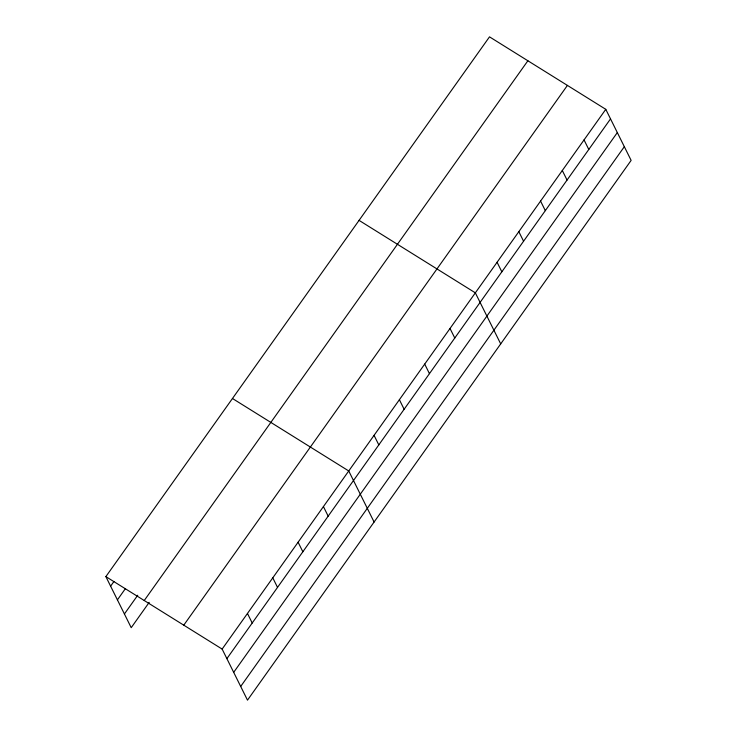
<?xml version="1.0" encoding="UTF-8"?>
<svg xmlns="http://www.w3.org/2000/svg" width="737" height="737" viewBox="0 0 737 737"><rect width="100%" height="100%" fill="white"/><g stroke="black" fill="none" stroke-linecap="round" stroke-linejoin="round"><path stroke-width="1.11" d="M105.87 576.61L489.506 36.85L605.786 109.325L631.13 160.39L247.494 700.15L222.141 649.085L105.87 576.61L131.214 627.675L149.206 602.359M110.614 586.173L113.94 581.484M117.413 599.872L125.41 588.614M124.415 613.976L137.745 595.229M144.24 600.526L527.885 60.766M183.771 625.169L567.416 85.409M222.141 649.085L605.786 109.325M226.885 658.648L610.531 118.887M233.684 672.347L617.33 132.577M240.695 686.451L624.331 146.691M359.066 220.372L475.347 292.847L500.699 343.903M232.468 398.496L348.748 470.971L374.092 522.026M584.045 139.91L588.789 149.473M562.303 170.496L567.057 180.058M540.571 201.081L545.316 210.644M518.83 231.676L523.574 241.229M497.088 262.261L501.833 271.815M450.031 328.472L454.775 338.025M424.705 364.096L429.45 373.65M399.39 399.721L404.134 409.275M374.064 435.346L378.809 444.899M323.423 506.595L328.168 516.149M298.107 542.22L302.852 551.773M272.782 577.836L277.527 587.398M247.466 613.46L252.211 623.023"/></g></svg>
